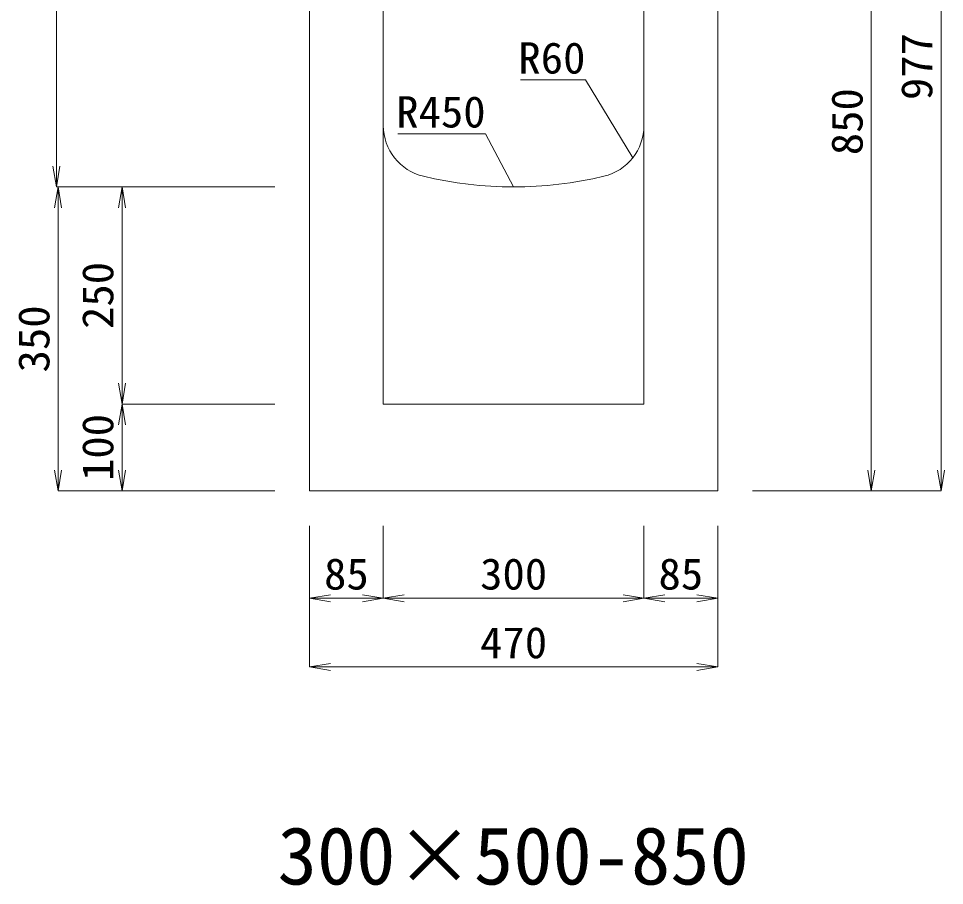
# Model space of a CAD drawing. Units: millimetres at full size. Extents: x -734 to 58102, y 49499 to 87169.
# Drawn here: x 6740 to 7805, y 59526 to 60524 of the extents above; entities that cross this region are included whole.
import ezdxf
from ezdxf.enums import TextEntityAlignment as Align

# ---------------------------------------------------------------- set-up
doc = ezdxf.new("R2010")
doc.units = ezdxf.units.MM
doc.header["$LTSCALE"] = 50
doc.linetypes.add('DASHED_SPACED', pattern=[12, 6, -6])
for name, color, linetype, lineweight in [('0_2', 7, 'DASHED_SPACED', 9), ('寸法線', 7, 'Continuous', 13), ('引出線', 4, 'Continuous', 13), ('本体', 2, 'Continuous', 20)]:
    doc.layers.add(name, color=color, linetype=linetype, lineweight=lineweight)
doc.styles.add('ＭＳ ゴシック', font='')
doc.styles.add('ＭＳ 明朝', font='')
doc.styles.get('ＭＳ ゴシック').set_extended_font_data('MS Gothic')
doc.styles.get('ＭＳ 明朝').set_extended_font_data('MS Mincho')

# ---------------------------------------------------------------- blocks, each defined once
blk = doc.blocks.new('open_arrow')
at = {"color": 0, "linetype": 'Continuous', "lineweight": -2}
blk.add_lwpolyline([(7.5, 1.25), (0, 0), (7.5, -1.25)], dxfattribs=at)

msp = doc.modelspace()

# ---------------------------------------------------------------- linework, layer by layer
at = {"layer": '寸法線'}
for p, q in [((7801.49, 60957.12), (7801.49, 59980.12)), ((6783.14, 60830.12), (6783.14, 60330.12)), ((7721.23, 60830.12), (7721.23, 59980.12)), ((7034.48, 60330.12), (6783.14, 60330.12)), ((6785.14, 60330.12), (6785.14, 59980.12)), ((7034.48, 60330.12), (6785.14, 60330.12)), ((6858.69, 60080.12), (6858.69, 60330.12)), ((7034.48, 60330.12), (6858.69, 60330.12)), ((7034.48, 60080.12), (6858.69, 60080.12)), ((6858.69, 59980.12), (6858.69, 60080.12)), ((7034.48, 60080.12), (6858.69, 60080.12)), ((7034.48, 59980.12), (6785.14, 59980.12)), ((7034.48, 59980.12), (6858.69, 59980.12)), ((7584.52, 59980.12), (7801.49, 59980.12)), ((7584.52, 59980.12), (7721.23, 59980.12)), ((7074.5, 59940.1), (7074.5, 59777.52)), ((7074.5, 59940.1), (7074.5, 59856.58)), ((7159.5, 59940.1), (7159.5, 59856.58)), ((7159.5, 59940.1), (7159.5, 59856.58)), ((7459.5, 59940.1), (7459.5, 59856.58)), ((7459.5, 59940.1), (7459.5, 59856.58)), ((7544.5, 59940.1), (7544.5, 59777.52)), ((7544.5, 59940.1), (7544.5, 59856.58)), ((7074.5, 59856.58), (7159.5, 59856.58)), ((7159.5, 59856.58), (7459.5, 59856.58)), ((7459.5, 59856.58), (7544.5, 59856.58)), ((7074.5, 59777.52), (7544.5, 59777.52))]:
    msp.add_line(p, q, dxfattribs=at)
at = {"layer": '引出線'}
for points in [[(7446.57, 60363.43), (7392.16, 60453.33), (7317.49, 60453.33)], [(7309.5, 60330.12), (7277.28, 60391.26), (7176.27, 60391.26)]]:
    msp.add_lwpolyline(points, dxfattribs=at)
at = {"layer": '本体'}
for p, q in [((7074.5, 60830.12), (7074.5, 59980.12)), ((7159.5, 60400.64), (7159.5, 60830.12)), ((7459.5, 60400.64), (7459.5, 60830.12)), ((7544.5, 59980.12), (7544.5, 60830.12)), ((7159.5, 60400.64), (7159.5, 60080.12)), ((7459.5, 60400.64), (7459.5, 60080.12)), ((7159.5, 60080.12), (7459.5, 60080.12)), ((7074.5, 59980.12), (7544.5, 59980.12))]:
    msp.add_line(p, q, dxfattribs=at)
for centre, radius, start, end in [((7219.5, 60400.64), 60, 180, 256.65785), ((7399.5, 60400.64), 60, 283.34237, 0), ((7309.5, 60780.12), 450, 256.65777, 283.34225)]:
    msp.add_arc(centre, radius, start, end, dxfattribs=at)

# ---------------------------------------------------------------- block references
at = {"layer": '寸法線', "xscale": 3.2, "yscale": 3.2}
for p, rotation in [((6783.14, 60330.12), 90), ((6785.14, 60330.12), 270), ((6858.69, 60330.12), 270), ((6858.69, 60080.12), 90), ((6858.69, 60080.12), 270), ((6785.14, 59980.12), 90), ((6858.69, 59980.12), 90), ((7721.23, 59980.12), 90), ((7801.49, 59980.12), 90), ((7159.5, 59856.58), 180), ((7459.5, 59856.58), 180), ((7544.5, 59856.58), 180), ((7544.5, 59777.52), 180)]:
    msp.add_blockref('open_arrow', p, dxfattribs=dict(at, rotation=rotation))
for p in [(7074.5, 59856.58), (7159.5, 59856.58), (7459.5, 59856.58), (7074.5, 59777.52)]:
    msp.add_blockref('open_arrow', p, dxfattribs=at)
at = {"layer": '引出線', "xscale": 0.0533, "yscale": 0.0533}
for p, rotation in [((7446.57, 60363.43), 121.2), ((7309.5, 60330.12), 117.8)]:
    msp.add_blockref('open_arrow', p, dxfattribs=dict(at, rotation=rotation))

# ---------------------------------------------------------------- texts
at = {"layer": '0_2', "style": 'ＭＳ ゴシック'}
msp.add_text('300×500-850', height=66.46, dxfattribs=at).set_placement((7309.02, 59560.29), align=Align.MIDDLE_CENTER)
at = {"layer": '寸法線', "style": 'ＭＳ 明朝', "width": 1.05}
for s, p in [('977', (7773.47, 60468.62)), ('850', (7693.21, 60405.12)), ('250', (6830.67, 60205.12)), ('350', (6757.12, 60155.12)), ('100', (6830.67, 60030.12))]:
    msp.add_text(s, height=36.03, rotation=90, dxfattribs=at).set_placement(p, align=Align.MIDDLE_CENTER)
for s, p in [('85', (7117, 59884.6)), ('300', (7309.5, 59884.6)), ('85', (7502, 59884.6)), ('470', (7309.5, 59805.54))]:
    msp.add_text(s, height=36.03, dxfattribs=at).set_placement(p, align=Align.MIDDLE_CENTER)
at = {"layer": '引出線', "style": 'ＭＳ 明朝', "width": 1.05}
for s, p in [('R60', (7392.16, 60496.53)), ('R450', (7277.28, 60434.46))]:
    msp.add_text(s, height=36.03, dxfattribs=at).set_placement(p, align=Align.TOP_RIGHT)

doc.saveas('drawing.dxf')
